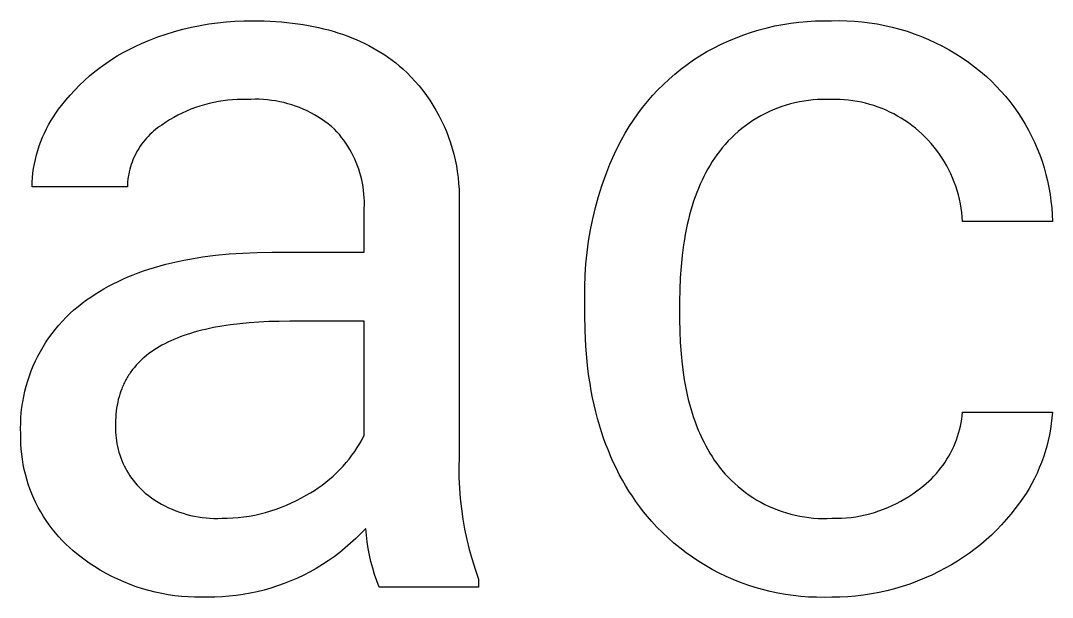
# Model space of a CAD drawing. Header units: millimetres. Extents: x 4001 to 9794, y -321 to 3726.
# Drawn here: x 9613.5 to 9670.7, y 190.9 to 222.9 of the extents above; entities that cross this region are included whole.
import ezdxf

# ---------------------------------------------------------------- set-up
doc = ezdxf.new("R2010")
doc.units = ezdxf.units.MM
doc.header["$MEASUREMENT"] = 0
doc.layers.add('Domyślny', color=7, linetype='Continuous', true_color=0x000000)

msp = doc.modelspace()

# ---------------------------------------------------------------- linework, layer by layer
at = {"layer": 'Domyślny'}
for p, q in [((9622.513, 222.392), (9622.987, 222.506)), ((9622.987, 222.506), (9623.463, 222.604)), ((9623.463, 222.604), (9623.943, 222.686)), ((9623.943, 222.686), (9624.425, 222.752)), ((9624.425, 222.752), (9624.91, 222.803)), ((9624.91, 222.803), (9625.395, 222.837)), ((9625.395, 222.837), (9625.881, 222.856)), ((9625.881, 222.856), (9626.368, 222.858)), ((9626.368, 222.858), (9627.023, 222.848)), ((9627.023, 222.848), (9627.661, 222.817)), ((9627.661, 222.817), (9627.973, 222.793)), ((9627.973, 222.793), (9628.28, 222.765)), ((9628.28, 222.765), (9628.583, 222.731)), ((9628.583, 222.731), (9628.881, 222.692)), ((9628.881, 222.692), (9629.175, 222.648)), ((9629.175, 222.648), (9629.465, 222.598)), ((9629.465, 222.598), (9629.75, 222.543)), ((9629.75, 222.543), (9630.03, 222.484)), ((9630.03, 222.484), (9630.306, 222.419)), ((9630.306, 222.419), (9630.577, 222.348)), ((9654.451, 222.353), (9654.885, 222.468)), ((9654.885, 222.468), (9655.323, 222.569)), ((9655.323, 222.569), (9655.764, 222.655)), ((9655.764, 222.655), (9656.208, 222.727)), ((9656.208, 222.727), (9656.654, 222.783)), ((9656.654, 222.783), (9657.102, 222.825)), ((9657.102, 222.825), (9657.551, 222.851)), ((9657.551, 222.851), (9658, 222.862)), ((9658, 222.862), (9658.449, 222.858)), ((9658.449, 222.858), (9658.875, 222.865)), ((9658.875, 222.865), (9659.3, 222.858)), ((9659.3, 222.858), (9659.725, 222.835)), ((9659.725, 222.835), (9660.149, 222.798)), ((9660.149, 222.798), (9660.571, 222.747)), ((9660.571, 222.747), (9660.991, 222.68)), ((9660.991, 222.68), (9661.409, 222.6)), ((9661.409, 222.6), (9661.823, 222.505)), ((9661.823, 222.505), (9662.234, 222.396)), ((9620.666, 221.783), (9621.12, 221.958)), ((9621.12, 221.958), (9621.579, 222.118)), ((9621.579, 222.118), (9622.044, 222.262)), ((9622.044, 222.262), (9622.513, 222.392)), ((9630.577, 222.348), (9630.844, 222.273)), ((9630.844, 222.273), (9631.107, 222.192)), ((9631.107, 222.192), (9631.365, 222.106)), ((9631.365, 222.106), (9631.618, 222.015)), ((9631.618, 222.015), (9631.867, 221.919)), ((9631.867, 221.919), (9632.111, 221.817)), ((9652.759, 221.747), (9653.174, 221.92)), ((9653.174, 221.92), (9653.594, 222.078)), ((9653.594, 222.078), (9654.02, 222.223)), ((9654.02, 222.223), (9654.451, 222.353)), ((9662.234, 222.396), (9662.641, 222.272)), ((9662.641, 222.272), (9663.044, 222.135)), ((9663.044, 222.135), (9663.442, 221.984)), ((9663.442, 221.984), (9663.834, 221.819)), ((9619.2, 221.093), (9619.533, 221.271)), ((9619.533, 221.271), (9619.873, 221.438)), ((9619.873, 221.438), (9620.217, 221.593)), ((9620.217, 221.593), (9620.666, 221.783)), ((9632.111, 221.817), (9632.351, 221.71)), ((9632.351, 221.71), (9632.587, 221.599)), ((9632.587, 221.599), (9632.818, 221.481)), ((9632.818, 221.481), (9633.044, 221.359)), ((9633.044, 221.359), (9633.266, 221.231)), ((9651.552, 221.147), (9651.947, 221.361)), ((9651.947, 221.361), (9652.35, 221.561)), ((9652.35, 221.561), (9652.759, 221.747)), ((9663.834, 221.819), (9664.22, 221.641)), ((9664.22, 221.641), (9664.6, 221.45)), ((9664.6, 221.45), (9664.973, 221.246)), ((9618.238, 220.492), (9618.551, 220.703)), ((9618.551, 220.703), (9618.872, 220.904)), ((9618.872, 220.904), (9619.2, 221.093)), ((9633.266, 221.231), (9633.483, 221.099)), ((9633.483, 221.099), (9633.696, 220.961)), ((9633.696, 220.961), (9633.905, 220.818)), ((9633.905, 220.818), (9634.109, 220.669)), ((9650.804, 220.684), (9651.163, 220.921)), ((9651.163, 220.921), (9651.552, 221.147)), ((9664.973, 221.246), (9665.339, 221.029)), ((9665.339, 221.029), (9665.697, 220.799)), ((9665.697, 220.799), (9666.047, 220.557)), ((9617.633, 220.039), (9617.931, 220.271)), ((9617.931, 220.271), (9618.238, 220.492)), ((9634.109, 220.669), (9634.308, 220.516)), ((9634.308, 220.516), (9634.503, 220.357)), ((9634.503, 220.357), (9634.694, 220.193)), ((9634.694, 220.193), (9634.933, 219.967)), ((9649.777, 219.904), (9650.11, 220.176)), ((9650.11, 220.176), (9650.453, 220.436)), ((9650.453, 220.436), (9650.804, 220.684)), ((9666.047, 220.557), (9666.388, 220.304)), ((9666.388, 220.304), (9666.721, 220.038)), ((9617.06, 219.546), (9617.342, 219.797)), ((9617.342, 219.797), (9617.633, 220.039)), ((9634.933, 219.967), (9635.164, 219.732)), ((9635.164, 219.732), (9635.386, 219.49)), ((9649.139, 219.327), (9649.453, 219.621)), ((9649.453, 219.621), (9649.777, 219.904)), ((9666.721, 220.038), (9667.044, 219.762)), ((9667.044, 219.762), (9667.321, 219.504)), ((9616.266, 218.736), (9616.521, 219.015)), ((9616.521, 219.015), (9616.786, 219.285)), ((9616.786, 219.285), (9617.06, 219.546)), ((9635.386, 219.49), (9635.601, 219.241)), ((9635.601, 219.241), (9635.807, 218.984)), ((9635.807, 218.984), (9636.004, 218.721)), ((9648.542, 218.707), (9648.836, 219.022)), ((9648.836, 219.022), (9649.139, 219.327)), ((9667.321, 219.504), (9667.588, 219.236)), ((9667.588, 219.236), (9667.847, 218.959)), ((9615.785, 218.153), (9616.02, 218.448)), ((9616.02, 218.448), (9616.266, 218.736)), ((9624.741, 218.42), (9624.48, 218.38)), ((9625.003, 218.452), (9624.741, 218.42)), ((9625.266, 218.474), (9625.003, 218.452)), ((9625.529, 218.488), (9625.266, 218.474)), ((9625.793, 218.492), (9625.529, 218.488)), ((9626.057, 218.488), (9625.793, 218.492)), ((9626.285, 218.5), (9626.057, 218.488)), ((9626.514, 218.505), (9626.285, 218.5)), ((9626.743, 218.502), (9626.514, 218.505)), ((9626.971, 218.491), (9626.743, 218.502)), ((9627.2, 218.472), (9626.971, 218.491)), ((9627.427, 218.445), (9627.2, 218.472)), ((9627.653, 218.41), (9627.427, 218.445)), ((9627.878, 218.368), (9627.653, 218.41)), ((9636.004, 218.721), (9636.191, 218.451)), ((9636.191, 218.451), (9636.37, 218.174)), ((9648.26, 218.383), (9648.542, 218.707)), ((9657.182, 218.44), (9656.93, 218.405)), ((9657.434, 218.467), (9657.182, 218.44)), ((9657.688, 218.486), (9657.434, 218.467)), ((9657.941, 218.495), (9657.688, 218.486)), ((9658.195, 218.496), (9657.941, 218.495)), ((9658.449, 218.488), (9658.195, 218.496)), ((9658.689, 218.49), (9658.449, 218.488)), ((9658.928, 218.484), (9658.689, 218.49)), ((9659.167, 218.471), (9658.928, 218.484)), ((9659.405, 218.449), (9659.167, 218.471)), ((9659.642, 218.419), (9659.405, 218.449)), ((9659.879, 218.381), (9659.642, 218.419)), ((9667.847, 218.959), (9668.095, 218.674)), ((9668.095, 218.674), (9668.334, 218.381)), ((9615.477, 217.741), (9615.627, 217.95)), ((9615.627, 217.95), (9615.785, 218.153)), ((9622.715, 217.85), (9622.476, 217.741)), ((9622.959, 217.952), (9622.715, 217.85)), ((9623.206, 218.045), (9622.959, 217.952)), ((9623.456, 218.129), (9623.206, 218.045)), ((9623.709, 218.205), (9623.456, 218.129)), ((9623.964, 218.272), (9623.709, 218.205)), ((9624.221, 218.33), (9623.964, 218.272)), ((9624.48, 218.38), (9624.221, 218.33)), ((9628.101, 218.318), (9627.878, 218.368)), ((9628.323, 218.26), (9628.101, 218.318)), ((9628.542, 218.194), (9628.323, 218.26)), ((9628.759, 218.121), (9628.542, 218.194)), ((9628.973, 218.04), (9628.759, 218.121)), ((9629.184, 217.952), (9628.973, 218.04)), ((9629.392, 217.857), (9629.184, 217.952)), ((9629.597, 217.754), (9629.392, 217.857)), ((9636.37, 218.174), (9636.539, 217.892)), ((9636.539, 217.892), (9636.698, 217.604)), ((9647.73, 217.706), (9647.989, 218.049)), ((9647.989, 218.049), (9648.26, 218.383)), ((9655.224, 217.917), (9654.992, 217.814)), ((9655.46, 218.011), (9655.224, 217.917)), ((9655.699, 218.098), (9655.46, 218.011)), ((9655.94, 218.176), (9655.699, 218.098)), ((9656.185, 218.246), (9655.94, 218.176)), ((9656.431, 218.308), (9656.185, 218.246)), ((9656.68, 218.36), (9656.431, 218.308)), ((9656.93, 218.405), (9656.68, 218.36)), ((9660.113, 218.335), (9659.879, 218.381)), ((9660.346, 218.281), (9660.113, 218.335)), ((9660.578, 218.219), (9660.346, 218.281)), ((9660.806, 218.15), (9660.578, 218.219)), ((9661.033, 218.072), (9660.806, 218.15)), ((9661.257, 217.987), (9661.033, 218.072)), ((9661.477, 217.895), (9661.257, 217.987)), ((9661.695, 217.795), (9661.477, 217.895)), ((9668.334, 218.381), (9668.563, 218.079)), ((9668.563, 218.079), (9668.781, 217.77)), ((9615.071, 217.087), (9615.199, 217.31)), ((9615.199, 217.31), (9615.334, 217.528)), ((9615.334, 217.528), (9615.477, 217.741)), ((9621.78, 217.363), (9621.558, 217.222)), ((9622.008, 217.497), (9621.78, 217.363)), ((9622.24, 217.623), (9622.008, 217.497)), ((9622.476, 217.741), (9622.24, 217.623)), ((9629.798, 217.645), (9629.597, 217.754)), ((9629.995, 217.529), (9629.798, 217.645)), ((9630.188, 217.406), (9629.995, 217.529)), ((9630.377, 217.276), (9630.188, 217.406)), ((9630.561, 217.14), (9630.377, 217.276)), ((9636.698, 217.604), (9636.847, 217.311)), ((9636.847, 217.311), (9636.987, 217.013)), ((9647.247, 216.994), (9647.482, 217.354)), ((9647.482, 217.354), (9647.73, 217.706)), ((9654.102, 217.324), (9653.891, 217.183)), ((9654.318, 217.458), (9654.102, 217.324)), ((9654.539, 217.584), (9654.318, 217.458)), ((9654.763, 217.703), (9654.539, 217.584)), ((9654.992, 217.814), (9654.763, 217.703)), ((9661.909, 217.688), (9661.695, 217.795)), ((9662.119, 217.574), (9661.909, 217.688)), ((9662.325, 217.452), (9662.119, 217.574)), ((9662.527, 217.324), (9662.325, 217.452)), ((9662.724, 217.189), (9662.527, 217.324)), ((9668.781, 217.77), (9668.988, 217.453)), ((9668.988, 217.453), (9669.185, 217.13)), ((9614.839, 216.629), (9614.951, 216.86)), ((9614.951, 216.86), (9615.071, 217.087)), ((9620.889, 216.736), (9620.784, 216.643)), ((9620.998, 216.826), (9620.889, 216.736)), ((9621.109, 216.912), (9620.998, 216.826)), ((9621.223, 216.994), (9621.109, 216.912)), ((9621.34, 217.073), (9621.223, 216.994)), ((9621.558, 217.222), (9621.34, 217.073)), ((9630.74, 216.997), (9630.561, 217.14)), ((9630.914, 216.849), (9630.74, 216.997)), ((9631.051, 216.701), (9630.914, 216.849)), ((9631.183, 216.549), (9631.051, 216.701)), ((9636.987, 217.013), (9637.116, 216.71)), ((9637.116, 216.71), (9637.234, 216.403)), ((9647.024, 216.626), (9647.247, 216.994)), ((9653.288, 216.717), (9653.099, 216.548)), ((9653.484, 216.879), (9653.288, 216.717)), ((9653.685, 217.034), (9653.484, 216.879)), ((9653.891, 217.183), (9653.685, 217.034)), ((9662.917, 217.047), (9662.724, 217.189)), ((9663.105, 216.899), (9662.917, 217.047)), ((9663.287, 216.744), (9663.105, 216.899)), ((9663.465, 216.584), (9663.287, 216.744)), ((9669.185, 217.13), (9669.37, 216.8)), ((9669.37, 216.8), (9669.544, 216.464)), ((9614.552, 215.914), (9614.639, 216.156)), ((9614.639, 216.156), (9614.735, 216.394)), ((9614.735, 216.394), (9614.839, 216.629)), ((9620.309, 216.126), (9620.224, 216.013)), ((9620.397, 216.235), (9620.309, 216.126)), ((9620.488, 216.342), (9620.397, 216.235)), ((9620.584, 216.446), (9620.488, 216.342)), ((9620.682, 216.546), (9620.584, 216.446)), ((9620.784, 216.643), (9620.682, 216.546)), ((9631.31, 216.392), (9631.183, 216.549)), ((9631.431, 216.231), (9631.31, 216.392)), ((9631.547, 216.066), (9631.431, 216.231)), ((9637.234, 216.403), (9637.342, 216.092)), ((9646.616, 215.869), (9646.813, 216.251)), ((9646.813, 216.251), (9647.024, 216.626)), ((9652.737, 216.191), (9652.566, 216.003)), ((9652.915, 216.372), (9652.737, 216.191)), ((9653.099, 216.548), (9652.915, 216.372)), ((9663.644, 216.41), (9663.465, 216.584)), ((9663.817, 216.23), (9663.644, 216.41)), ((9663.984, 216.044), (9663.817, 216.23)), ((9669.544, 216.464), (9669.707, 216.122)), ((9669.707, 216.122), (9669.857, 215.775)), ((9614.402, 215.423), (9614.473, 215.67)), ((9614.473, 215.67), (9614.552, 215.914)), ((9619.995, 215.659), (9619.927, 215.536)), ((9620.067, 215.78), (9619.995, 215.659)), ((9620.144, 215.898), (9620.067, 215.78)), ((9620.224, 216.013), (9620.144, 215.898)), ((9631.657, 215.898), (9631.547, 216.066)), ((9631.762, 215.725), (9631.657, 215.898)), ((9631.86, 215.55), (9631.762, 215.725)), ((9631.953, 215.371), (9631.86, 215.55)), ((9637.342, 216.092), (9637.439, 215.778)), ((9637.439, 215.778), (9637.526, 215.461)), ((9646.432, 215.481), (9646.616, 215.869)), ((9652.243, 215.611), (9652.108, 215.428)), ((9652.401, 215.81), (9652.243, 215.611)), ((9652.566, 216.003), (9652.401, 215.81)), ((9664.144, 215.853), (9663.984, 216.044)), ((9664.298, 215.656), (9664.144, 215.853)), ((9664.444, 215.453), (9664.298, 215.656)), ((9669.857, 215.775), (9669.996, 215.423)), ((9614.287, 214.923), (9614.34, 215.174)), ((9614.34, 215.174), (9614.402, 215.423)), ((9619.696, 215.023), (9619.649, 214.89)), ((9619.747, 215.154), (9619.696, 215.023)), ((9619.803, 215.283), (9619.747, 215.154)), ((9619.862, 215.411), (9619.803, 215.283)), ((9619.927, 215.536), (9619.862, 215.411)), ((9632.039, 215.189), (9631.953, 215.371)), ((9632.119, 215.004), (9632.039, 215.189)), ((9632.193, 214.816), (9632.119, 215.004)), ((9637.526, 215.461), (9637.601, 215.14)), ((9637.601, 215.14), (9637.666, 214.818)), ((9646.18, 214.899), (9646.432, 215.481)), ((9651.85, 215.049), (9651.727, 214.851)), ((9651.976, 215.241), (9651.85, 215.049)), ((9652.108, 215.428), (9651.976, 215.241)), ((9664.583, 215.246), (9664.444, 215.453)), ((9664.715, 215.034), (9664.583, 215.246)), ((9664.84, 214.818), (9664.715, 215.034)), ((9669.996, 215.423), (9670.122, 215.066)), ((9670.122, 215.066), (9670.237, 214.705)), ((9614.179, 214.16), (9614.206, 214.415)), ((9614.206, 214.415), (9614.242, 214.67)), ((9614.242, 214.67), (9614.287, 214.923)), ((9619.536, 214.484), (9619.508, 214.346)), ((9619.569, 214.621), (9619.536, 214.484)), ((9619.607, 214.756), (9619.569, 214.621)), ((9619.649, 214.89), (9619.607, 214.756)), ((9632.26, 214.626), (9632.193, 214.816)), ((9632.321, 214.434), (9632.26, 214.626)), ((9632.375, 214.24), (9632.321, 214.434)), ((9637.666, 214.818), (9637.72, 214.493)), ((9637.72, 214.493), (9637.762, 214.167)), ((9645.949, 214.309), (9646.18, 214.899)), ((9651.495, 214.442), (9651.385, 214.229)), ((9651.609, 214.649), (9651.495, 214.442)), ((9651.727, 214.851), (9651.609, 214.649)), ((9664.957, 214.597), (9664.84, 214.818)), ((9665.066, 214.372), (9664.957, 214.597)), ((9670.237, 214.705), (9670.338, 214.341)), ((9614.152, 213.647), (9614.161, 213.904)), ((9614.161, 213.904), (9614.179, 214.16)), ((9619.451, 213.928), (9619.441, 213.788)), ((9619.465, 214.068), (9619.451, 213.928)), ((9619.484, 214.208), (9619.465, 214.068)), ((9619.508, 214.346), (9619.484, 214.208)), ((9632.423, 214.045), (9632.375, 214.24)), ((9632.464, 213.847), (9632.423, 214.045)), ((9632.498, 213.649), (9632.464, 213.847)), ((9637.762, 214.167), (9637.794, 213.84)), ((9637.794, 213.84), (9637.814, 213.511)), ((9645.737, 213.711), (9645.949, 214.309)), ((9651.28, 214.012), (9651.178, 213.789)), ((9651.385, 214.229), (9651.28, 214.012)), ((9665.167, 214.144), (9665.066, 214.372)), ((9665.26, 213.912), (9665.167, 214.144)), ((9665.345, 213.678), (9665.26, 213.912)), ((9670.338, 214.341), (9670.428, 213.973)), ((9670.428, 213.973), (9670.504, 213.603)), ((9619.436, 213.647), (9614.152, 213.647)), ((9619.441, 213.788), (9619.436, 213.647)), ((9632.526, 213.449), (9632.498, 213.649)), ((9632.547, 213.249), (9632.526, 213.449)), ((9637.814, 213.511), (9637.823, 213.182)), ((9645.547, 213.106), (9645.737, 213.711)), ((9650.989, 213.329), (9650.901, 213.092)), ((9651.082, 213.562), (9650.989, 213.329)), ((9651.178, 213.789), (9651.082, 213.562)), ((9665.422, 213.44), (9665.345, 213.678)), ((9665.491, 213.2), (9665.422, 213.44)), ((9670.504, 213.603), (9670.568, 213.23)), ((9632.561, 213.048), (9632.547, 213.249)), ((9632.568, 212.846), (9632.561, 213.048)), ((9632.568, 212.645), (9632.568, 212.846)), ((9637.823, 213.182), (9637.82, 212.853)), ((9637.82, 212.853), (9637.82, 198.657)), ((9645.377, 212.496), (9645.547, 213.106)), ((9650.817, 212.849), (9650.738, 212.602)), ((9650.901, 213.092), (9650.817, 212.849)), ((9665.551, 212.957), (9665.491, 213.2)), ((9665.602, 212.713), (9665.551, 212.957)), ((9665.645, 212.467), (9665.602, 212.713)), ((9670.568, 213.23), (9670.619, 212.855)), ((9670.619, 212.855), (9670.658, 212.478)), ((9632.562, 212.444), (9632.568, 212.645)), ((9632.562, 210.019), (9632.562, 212.444)), ((9645.228, 211.88), (9645.377, 212.496)), ((9650.662, 212.349), (9650.591, 212.091)), ((9650.738, 212.602), (9650.662, 212.349)), ((9665.68, 212.22), (9665.645, 212.467)), ((9665.706, 211.971), (9665.68, 212.22)), ((9670.658, 212.478), (9670.683, 212.1)), ((9645.1, 211.259), (9645.228, 211.88)), ((9650.462, 211.561), (9650.404, 211.289)), ((9650.525, 211.829), (9650.462, 211.561)), ((9650.591, 212.091), (9650.525, 211.829)), ((9665.723, 211.722), (9665.706, 211.971)), ((9670.695, 211.722), (9665.723, 211.722)), ((9670.683, 212.1), (9670.695, 211.722)), ((9644.993, 210.634), (9645.1, 211.259)), ((9650.35, 211.011), (9650.301, 210.728)), ((9650.404, 211.289), (9650.35, 211.011)), ((9644.908, 210.006), (9644.993, 210.634)), ((9650.256, 210.44), (9650.178, 209.85)), ((9650.301, 210.728), (9650.256, 210.44)), ((9623.6, 209.761), (9624.324, 209.854)), ((9624.324, 209.854), (9625.07, 209.926)), ((9625.07, 209.926), (9625.839, 209.978)), ((9625.839, 209.978), (9626.632, 210.009)), ((9626.632, 210.009), (9627.448, 210.019)), ((9627.448, 210.019), (9632.562, 210.019)), ((9644.844, 209.375), (9644.908, 210.006)), ((9650.178, 209.85), (9650.118, 209.239)), ((9620.94, 209.182), (9621.252, 209.273)), ((9621.252, 209.273), (9621.57, 209.358)), ((9621.57, 209.358), (9621.894, 209.438)), ((9621.894, 209.438), (9622.224, 209.513)), ((9622.224, 209.513), (9622.559, 209.583)), ((9622.559, 209.583), (9622.901, 209.647)), ((9622.901, 209.647), (9623.6, 209.761)), ((9644.802, 208.743), (9644.844, 209.375)), ((9619.466, 208.653), (9619.749, 208.769)), ((9619.749, 208.769), (9620.038, 208.88)), ((9620.038, 208.88), (9620.333, 208.986)), ((9620.333, 208.986), (9620.634, 209.087)), ((9620.634, 209.087), (9620.94, 209.182)), ((9644.781, 208.109), (9644.802, 208.743)), ((9650.118, 209.239), (9650.075, 208.609)), ((9618.137, 207.995), (9618.391, 208.137)), ((9618.391, 208.137), (9618.651, 208.273)), ((9618.651, 208.273), (9618.917, 208.405)), ((9618.917, 208.405), (9619.189, 208.532)), ((9619.189, 208.532), (9619.466, 208.653)), ((9650.075, 208.609), (9650.049, 207.958)), ((9617.409, 207.538), (9617.646, 207.695)), ((9617.646, 207.695), (9617.889, 207.847)), ((9617.889, 207.847), (9618.137, 207.995)), ((9644.782, 207.475), (9644.781, 208.109)), ((9650.049, 207.958), (9650.041, 207.287)), ((9616.477, 206.823), (9616.704, 207.015)), ((9616.704, 207.015), (9616.938, 207.199)), ((9616.938, 207.199), (9617.178, 207.375)), ((9617.178, 207.375), (9617.409, 207.538)), ((9644.782, 206.592), (9644.782, 207.475)), ((9650.041, 207.287), (9650.041, 206.297)), ((9615.836, 206.203), (9616.043, 206.417)), ((9616.043, 206.417), (9616.256, 206.624)), ((9616.256, 206.624), (9616.477, 206.823)), ((9644.797, 205.692), (9644.782, 206.592)), ((9615.446, 205.754), (9615.637, 205.981)), ((9615.637, 205.981), (9615.836, 206.203)), ((9624.217, 205.841), (9623.773, 205.747)), ((9624.679, 205.924), (9624.217, 205.841)), ((9625.16, 205.995), (9624.679, 205.924)), ((9625.66, 206.056), (9625.16, 205.995)), ((9626.179, 206.106), (9625.66, 206.056)), ((9626.716, 206.145), (9626.179, 206.106)), ((9627.273, 206.173), (9626.716, 206.145)), ((9627.848, 206.189), (9627.273, 206.173)), ((9628.443, 206.195), (9627.848, 206.189)), ((9632.562, 206.195), (9628.443, 206.195)), ((9632.562, 199.877), (9632.562, 206.195)), ((9650.041, 206.297), (9650.049, 205.644)), ((9614.921, 205.032), (9615.088, 205.279)), ((9615.088, 205.279), (9615.263, 205.519)), ((9615.263, 205.519), (9615.446, 205.754)), ((9622.189, 205.26), (9622.012, 205.187)), ((9622.37, 205.33), (9622.189, 205.26)), ((9622.556, 205.398), (9622.37, 205.33)), ((9622.747, 205.463), (9622.556, 205.398)), ((9622.943, 205.525), (9622.747, 205.463)), ((9623.144, 205.585), (9622.943, 205.525)), ((9623.349, 205.641), (9623.144, 205.585)), ((9623.559, 205.695), (9623.349, 205.641)), ((9623.773, 205.747), (9623.559, 205.695)), ((9644.84, 204.817), (9644.797, 205.692)), ((9650.049, 205.644), (9650.075, 205.01)), ((9614.614, 204.523), (9614.763, 204.78)), ((9614.763, 204.78), (9614.921, 205.032)), ((9621.049, 204.689), (9620.906, 204.596)), ((9621.198, 204.779), (9621.049, 204.689)), ((9621.351, 204.866), (9621.198, 204.779)), ((9621.509, 204.95), (9621.351, 204.866)), ((9621.672, 205.032), (9621.509, 204.95)), ((9621.839, 205.11), (9621.672, 205.032)), ((9622.012, 205.187), (9621.839, 205.11)), ((9644.873, 204.389), (9644.84, 204.817)), ((9650.075, 205.01), (9650.118, 204.395)), ((9614.343, 203.994), (9614.474, 204.261)), ((9614.474, 204.261), (9614.614, 204.523)), ((9620.377, 204.198), (9620.257, 204.091)), ((9620.502, 204.302), (9620.377, 204.198)), ((9620.632, 204.402), (9620.502, 204.302)), ((9620.766, 204.501), (9620.632, 204.402)), ((9620.906, 204.596), (9620.766, 204.501)), ((9644.912, 203.966), (9644.873, 204.389)), ((9650.118, 204.395), (9650.177, 203.799)), ((9614.108, 203.447), (9614.221, 203.722)), ((9614.221, 203.722), (9614.343, 203.994)), ((9619.774, 203.578), (9619.727, 203.517)), ((9619.823, 203.638), (9619.774, 203.578)), ((9619.925, 203.755), (9619.823, 203.638)), ((9620.031, 203.87), (9619.925, 203.755)), ((9620.142, 203.982), (9620.031, 203.87)), ((9620.257, 204.091), (9620.142, 203.982)), ((9644.96, 203.55), (9644.912, 203.966)), ((9645.014, 203.139), (9644.96, 203.55)), ((9650.177, 203.799), (9650.254, 203.222)), ((9613.912, 202.885), (9614.005, 203.168)), ((9614.005, 203.168), (9614.108, 203.447)), ((9619.387, 203.009), (9619.35, 202.942)), ((9619.425, 203.075), (9619.387, 203.009)), ((9619.465, 203.14), (9619.425, 203.075)), ((9619.505, 203.205), (9619.465, 203.14)), ((9619.547, 203.269), (9619.505, 203.205)), ((9619.59, 203.332), (9619.547, 203.269)), ((9619.635, 203.394), (9619.59, 203.332)), ((9619.68, 203.456), (9619.635, 203.394)), ((9619.727, 203.517), (9619.68, 203.456)), ((9645.075, 202.735), (9645.014, 203.139)), ((9650.254, 203.222), (9650.299, 202.94)), ((9613.754, 202.312), (9613.828, 202.6)), ((9613.828, 202.6), (9613.912, 202.885)), ((9619.123, 202.455), (9619.069, 202.31)), ((9619.152, 202.527), (9619.123, 202.455)), ((9619.182, 202.598), (9619.152, 202.527)), ((9619.213, 202.668), (9619.182, 202.598)), ((9619.245, 202.737), (9619.213, 202.668)), ((9619.279, 202.806), (9619.245, 202.737)), ((9619.314, 202.874), (9619.279, 202.806)), ((9619.35, 202.942), (9619.314, 202.874)), ((9645.144, 202.337), (9645.075, 202.735)), ((9650.299, 202.94), (9650.348, 202.664)), ((9650.348, 202.664), (9650.402, 202.392)), ((9613.637, 201.728), (9613.691, 202.021)), ((9613.691, 202.021), (9613.754, 202.312)), ((9618.934, 201.858), (9618.899, 201.702)), ((9618.974, 202.012), (9618.934, 201.858)), ((9619.019, 202.162), (9618.974, 202.012)), ((9619.069, 202.31), (9619.019, 202.162)), ((9645.22, 201.944), (9645.144, 202.337)), ((9645.304, 201.558), (9645.22, 201.944)), ((9650.402, 202.392), (9650.459, 202.125)), ((9650.459, 202.125), (9650.521, 201.863)), ((9650.521, 201.863), (9650.588, 201.605)), ((9613.56, 201.139), (9613.594, 201.434)), ((9613.594, 201.434), (9613.637, 201.728)), ((9618.842, 201.381), (9618.821, 201.216)), ((9618.868, 201.543), (9618.842, 201.381)), ((9618.899, 201.702), (9618.868, 201.543)), ((9645.394, 201.178), (9645.304, 201.558)), ((9650.588, 201.605), (9650.658, 201.352)), ((9650.658, 201.352), (9650.733, 201.104)), ((9613.524, 200.545), (9613.537, 200.842)), ((9613.537, 200.842), (9613.56, 201.139)), ((9618.786, 200.706), (9618.783, 200.53)), ((9618.793, 200.879), (9618.786, 200.706)), ((9618.804, 201.049), (9618.793, 200.879)), ((9618.821, 201.216), (9618.804, 201.049)), ((9645.492, 200.804), (9645.394, 201.178)), ((9645.597, 200.435), (9645.492, 200.804)), ((9650.733, 201.104), (9650.812, 200.861)), ((9650.812, 200.861), (9650.895, 200.622)), ((9665.642, 200.565), (9665.676, 200.761)), ((9665.676, 200.761), (9665.703, 200.957)), ((9665.703, 200.957), (9665.723, 201.154)), ((9665.723, 201.154), (9670.695, 201.154)), ((9670.67, 200.836), (9670.635, 200.519)), ((9670.695, 201.154), (9670.67, 200.836)), ((9613.521, 200.247), (9613.524, 200.545)), ((9613.529, 199.95), (9613.521, 200.247)), ((9618.778, 200.369), (9618.777, 200.208)), ((9618.777, 200.208), (9618.783, 200.047)), ((9618.783, 200.53), (9618.778, 200.369)), ((9645.709, 200.073), (9645.597, 200.435)), ((9650.895, 200.622), (9650.983, 200.389)), ((9650.983, 200.389), (9651.075, 200.16)), ((9651.075, 200.16), (9651.171, 199.935)), ((9665.503, 199.988), (9665.556, 200.179)), ((9665.556, 200.179), (9665.602, 200.371)), ((9665.602, 200.371), (9665.642, 200.565)), ((9670.588, 200.204), (9670.531, 199.89)), ((9670.635, 200.519), (9670.588, 200.204)), ((9613.527, 199.667), (9613.529, 199.95)), ((9613.535, 199.384), (9613.527, 199.667)), ((9618.783, 200.047), (9618.793, 199.886)), ((9618.793, 199.886), (9618.809, 199.726)), ((9618.809, 199.726), (9618.831, 199.566)), ((9618.831, 199.566), (9618.858, 199.407)), ((9632.313, 199.419), (9632.441, 199.646)), ((9632.441, 199.646), (9632.562, 199.877)), ((9645.829, 199.717), (9645.709, 200.073)), ((9645.956, 199.367), (9645.829, 199.717)), ((9651.171, 199.935), (9651.271, 199.716)), ((9651.271, 199.716), (9651.376, 199.501)), ((9665.306, 199.428), (9665.378, 199.612)), ((9665.378, 199.612), (9665.444, 199.799)), ((9665.444, 199.799), (9665.503, 199.988)), ((9670.464, 199.578), (9670.386, 199.269)), ((9670.531, 199.89), (9670.464, 199.578)), ((9613.553, 199.102), (9613.535, 199.384)), ((9613.58, 198.82), (9613.553, 199.102)), ((9618.858, 199.407), (9618.89, 199.249)), ((9618.89, 199.249), (9618.927, 199.092)), ((9618.927, 199.092), (9618.97, 198.937)), ((9631.883, 198.765), (9632.033, 198.978)), ((9632.033, 198.978), (9632.177, 199.196)), ((9632.177, 199.196), (9632.313, 199.419)), ((9646.09, 199.023), (9645.956, 199.367)), ((9646.231, 198.685), (9646.09, 199.023)), ((9651.376, 199.501), (9651.485, 199.291)), ((9651.485, 199.291), (9651.598, 199.086)), ((9651.598, 199.086), (9651.716, 198.886)), ((9665.054, 198.89), (9665.144, 199.067)), ((9665.144, 199.067), (9665.228, 199.246)), ((9665.228, 199.246), (9665.306, 199.428)), ((9670.386, 199.269), (9670.298, 198.963)), ((9613.617, 198.54), (9613.58, 198.82)), ((9613.663, 198.261), (9613.617, 198.54)), ((9618.97, 198.937), (9619.018, 198.783)), ((9619.018, 198.783), (9619.071, 198.63)), ((9619.071, 198.63), (9619.129, 198.48)), ((9619.129, 198.48), (9619.192, 198.332)), ((9631.56, 198.355), (9631.725, 198.557)), ((9631.725, 198.557), (9631.883, 198.765)), ((9637.82, 198.657), (9637.807, 198.083)), ((9646.379, 198.353), (9646.231, 198.685)), ((9651.716, 198.886), (9651.837, 198.69)), ((9651.837, 198.69), (9651.963, 198.499)), ((9651.963, 198.499), (9652.094, 198.313)), ((9664.749, 198.381), (9664.856, 198.547)), ((9664.856, 198.547), (9664.958, 198.717)), ((9664.958, 198.717), (9665.054, 198.89)), ((9670.2, 198.66), (9670.091, 198.36)), ((9670.298, 198.963), (9670.2, 198.66)), ((9613.719, 197.984), (9613.663, 198.261)), ((9613.785, 197.709), (9613.719, 197.984)), ((9619.192, 198.332), (9619.26, 198.185)), ((9619.26, 198.185), (9619.333, 198.042)), ((9619.333, 198.042), (9619.411, 197.9)), ((9619.411, 197.9), (9619.494, 197.762)), ((9631.027, 197.783), (9631.211, 197.967)), ((9631.211, 197.967), (9631.389, 198.158)), ((9631.389, 198.158), (9631.56, 198.355)), ((9637.807, 198.083), (9637.813, 197.509)), ((9646.535, 198.027), (9646.379, 198.353)), ((9646.698, 197.707), (9646.535, 198.027)), ((9652.094, 198.313), (9652.228, 198.132)), ((9652.228, 198.132), (9652.388, 197.932)), ((9652.388, 197.932), (9652.554, 197.739)), ((9664.266, 197.754), (9664.394, 197.905)), ((9664.394, 197.905), (9664.518, 198.059)), ((9664.518, 198.059), (9664.636, 198.218)), ((9664.636, 198.218), (9664.749, 198.381)), ((9669.973, 198.064), (9669.845, 197.772)), ((9670.091, 198.36), (9669.973, 198.064)), ((9613.86, 197.436), (9613.785, 197.709)), ((9613.944, 197.166), (9613.86, 197.436)), ((9619.494, 197.762), (9619.581, 197.626)), ((9619.581, 197.626), (9619.672, 197.494)), ((9619.672, 197.494), (9619.768, 197.364)), ((9619.768, 197.364), (9619.869, 197.238)), ((9630.231, 197.109), (9630.438, 197.267)), ((9630.438, 197.267), (9630.64, 197.432)), ((9630.64, 197.432), (9630.837, 197.604)), ((9630.837, 197.604), (9631.027, 197.783)), ((9637.813, 197.509), (9637.838, 196.936)), ((9646.868, 197.393), (9646.698, 197.707)), ((9647.046, 197.085), (9646.868, 197.393)), ((9652.554, 197.739), (9652.727, 197.551)), ((9652.727, 197.551), (9652.907, 197.369)), ((9652.907, 197.369), (9653.092, 197.193)), ((9663.703, 197.198), (9663.85, 197.33)), ((9663.85, 197.33), (9663.993, 197.466)), ((9663.993, 197.466), (9664.132, 197.608)), ((9664.132, 197.608), (9664.266, 197.754)), ((9669.707, 197.485), (9669.559, 197.202)), ((9669.845, 197.772), (9669.707, 197.485)), ((9614.037, 196.899), (9613.944, 197.166)), ((9614.139, 196.635), (9614.037, 196.899)), ((9619.869, 197.238), (9619.973, 197.115)), ((9619.973, 197.115), (9620.082, 196.996)), ((9620.082, 196.996), (9620.194, 196.88)), ((9620.194, 196.88), (9620.311, 196.769)), ((9620.311, 196.769), (9620.431, 196.661)), ((9629.579, 196.677), (9629.801, 196.814)), ((9629.801, 196.814), (9630.018, 196.958)), ((9630.018, 196.958), (9630.231, 197.109)), ((9637.838, 196.936), (9637.881, 196.363)), ((9647.231, 196.783), (9647.046, 197.085)), ((9647.423, 196.488), (9647.231, 196.783)), ((9653.092, 197.193), (9653.284, 197.024)), ((9653.284, 197.024), (9653.481, 196.862)), ((9653.481, 196.862), (9653.683, 196.707)), ((9653.683, 196.707), (9653.891, 196.558)), ((9662.97, 196.632), (9663.185, 196.787)), ((9663.185, 196.787), (9663.394, 196.949)), ((9663.394, 196.949), (9663.551, 197.071)), ((9663.551, 197.071), (9663.703, 197.198)), ((9669.402, 196.924), (9669.236, 196.652)), ((9669.559, 197.202), (9669.402, 196.924)), ((9614.251, 196.375), (9614.139, 196.635)), ((9614.371, 196.119), (9614.251, 196.375)), ((9614.499, 195.867), (9614.371, 196.119)), ((9620.431, 196.661), (9620.602, 196.528)), ((9620.602, 196.528), (9620.778, 196.401)), ((9620.778, 196.401), (9620.958, 196.28)), ((9620.958, 196.28), (9621.142, 196.165)), ((9621.142, 196.165), (9621.33, 196.057)), ((9628.255, 195.995), (9628.536, 196.12)), ((9628.536, 196.12), (9628.813, 196.253)), ((9628.813, 196.253), (9629.085, 196.396)), ((9629.085, 196.396), (9629.352, 196.548)), ((9629.352, 196.548), (9629.579, 196.677)), ((9637.881, 196.363), (9637.944, 195.793)), ((9647.622, 196.198), (9647.423, 196.488)), ((9647.828, 195.914), (9647.622, 196.198)), ((9653.891, 196.558), (9654.104, 196.417)), ((9654.104, 196.417), (9654.322, 196.284)), ((9654.322, 196.284), (9654.544, 196.158)), ((9654.544, 196.158), (9654.77, 196.04)), ((9662.06, 196.089), (9662.295, 196.213)), ((9662.295, 196.213), (9662.525, 196.345)), ((9662.525, 196.345), (9662.75, 196.484)), ((9662.75, 196.484), (9662.97, 196.632)), ((9668.877, 196.125), (9668.642, 195.807)), ((9669.061, 196.386), (9668.877, 196.125)), ((9669.236, 196.652), (9669.061, 196.386)), ((9614.637, 195.62), (9614.499, 195.867)), ((9614.783, 195.377), (9614.637, 195.62)), ((9621.33, 196.057), (9621.521, 195.955)), ((9621.521, 195.955), (9621.716, 195.859)), ((9621.716, 195.859), (9621.914, 195.771)), ((9621.914, 195.771), (9622.115, 195.689)), ((9622.115, 195.689), (9622.318, 195.614)), ((9622.318, 195.614), (9622.525, 195.546)), ((9622.525, 195.546), (9622.733, 195.486)), ((9626.797, 195.518), (9627.094, 195.594)), ((9627.094, 195.594), (9627.389, 195.68)), ((9627.389, 195.68), (9627.681, 195.775)), ((9627.681, 195.775), (9627.97, 195.881)), ((9627.97, 195.881), (9628.255, 195.995)), ((9637.944, 195.793), (9638.025, 195.225)), ((9648.042, 195.636), (9647.828, 195.914)), ((9648.263, 195.365), (9648.042, 195.636)), ((9654.77, 196.04), (9655.001, 195.929)), ((9655.001, 195.929), (9655.235, 195.827)), ((9655.235, 195.827), (9655.472, 195.733)), ((9655.472, 195.733), (9655.713, 195.647)), ((9655.713, 195.647), (9655.956, 195.569)), ((9655.956, 195.569), (9656.202, 195.5)), ((9660.577, 195.523), (9660.832, 195.596)), ((9660.832, 195.596), (9661.084, 195.678)), ((9661.084, 195.678), (9661.333, 195.768)), ((9661.333, 195.768), (9661.579, 195.866)), ((9661.579, 195.866), (9661.822, 195.974)), ((9661.822, 195.974), (9662.06, 196.089)), ((9668.642, 195.807), (9668.397, 195.496)), ((9614.936, 195.14), (9614.783, 195.377)), ((9615.098, 194.908), (9614.936, 195.14)), ((9622.733, 195.486), (9622.943, 195.432)), ((9622.943, 195.432), (9623.155, 195.386)), ((9623.155, 195.386), (9623.368, 195.347)), ((9623.368, 195.347), (9623.583, 195.315)), ((9623.583, 195.315), (9623.798, 195.291)), ((9623.798, 195.291), (9624.015, 195.274)), ((9624.015, 195.274), (9624.231, 195.264)), ((9624.231, 195.264), (9624.448, 195.262)), ((9624.448, 195.262), (9624.665, 195.268)), ((9624.665, 195.268), (9624.972, 195.273)), ((9624.972, 195.273), (9625.279, 195.288)), ((9625.279, 195.288), (9625.585, 195.314)), ((9625.585, 195.314), (9625.891, 195.349)), ((9625.891, 195.349), (9626.194, 195.395)), ((9626.194, 195.395), (9626.496, 195.451)), ((9626.496, 195.451), (9626.797, 195.518)), ((9638.025, 195.225), (9638.125, 194.659)), ((9648.491, 195.099), (9648.263, 195.365)), ((9648.784, 194.783), (9648.491, 195.099)), ((9656.202, 195.5), (9656.45, 195.439)), ((9656.45, 195.439), (9656.7, 195.387)), ((9656.7, 195.387), (9656.952, 195.344)), ((9656.952, 195.344), (9657.205, 195.309)), ((9657.205, 195.309), (9657.459, 195.283)), ((9657.459, 195.283), (9657.713, 195.266)), ((9657.713, 195.266), (9657.969, 195.258)), ((9657.969, 195.258), (9658.224, 195.258)), ((9658.224, 195.258), (9658.479, 195.268)), ((9658.479, 195.268), (9658.744, 195.268)), ((9658.744, 195.268), (9659.009, 195.277)), ((9659.009, 195.277), (9659.274, 195.295)), ((9659.274, 195.295), (9659.537, 195.323)), ((9659.537, 195.323), (9659.8, 195.359)), ((9659.8, 195.359), (9660.061, 195.405)), ((9660.061, 195.405), (9660.32, 195.46)), ((9660.32, 195.46), (9660.577, 195.523)), ((9668.142, 195.194), (9667.877, 194.9)), ((9668.397, 195.496), (9668.142, 195.194)), ((9615.268, 194.682), (9615.098, 194.908)), ((9615.446, 194.461), (9615.268, 194.682)), ((9615.631, 194.247), (9615.446, 194.461)), ((9632.377, 194.427), (9632.098, 194.15)), ((9632.647, 194.713), (9632.377, 194.427)), ((9632.681, 194.34), (9632.647, 194.713)), ((9638.125, 194.659), (9638.243, 194.098)), ((9649.087, 194.477), (9648.784, 194.783)), ((9649.401, 194.182), (9649.087, 194.477)), ((9667.602, 194.615), (9667.319, 194.339)), ((9667.877, 194.9), (9667.602, 194.615)), ((9615.823, 194.04), (9615.631, 194.247)), ((9616.022, 193.839), (9615.823, 194.04)), ((9616.228, 193.645), (9616.022, 193.839)), ((9631.809, 193.883), (9631.512, 193.625)), ((9632.098, 194.15), (9631.809, 193.883)), ((9632.726, 193.969), (9632.681, 194.34)), ((9632.785, 193.6), (9632.726, 193.969)), ((9638.243, 194.098), (9638.38, 193.541)), ((9649.724, 193.897), (9649.401, 194.182)), ((9650.057, 193.624), (9649.724, 193.897)), ((9667.026, 194.073), (9666.724, 193.817)), ((9667.319, 194.339), (9667.026, 194.073)), ((9616.44, 193.458), (9616.228, 193.645)), ((9616.724, 193.226), (9616.44, 193.458)), ((9631.206, 193.378), (9630.892, 193.141)), ((9631.512, 193.625), (9631.206, 193.378)), ((9632.855, 193.233), (9632.785, 193.6)), ((9638.38, 193.541), (9638.536, 192.988)), ((9650.399, 193.362), (9650.057, 193.624)), ((9650.749, 193.112), (9650.399, 193.362)), ((9666.097, 193.334), (9665.772, 193.109)), ((9666.415, 193.57), (9666.097, 193.334)), ((9666.724, 193.817), (9666.415, 193.57)), ((9617.016, 193.003), (9616.724, 193.226)), ((9617.315, 192.791), (9617.016, 193.003)), ((9617.621, 192.589), (9617.315, 192.791)), ((9630.241, 192.7), (9629.905, 192.495)), ((9630.57, 192.915), (9630.241, 192.7)), ((9630.892, 193.141), (9630.57, 192.915)), ((9632.937, 192.868), (9632.855, 193.233)), ((9633.032, 192.507), (9632.937, 192.868)), ((9638.536, 192.988), (9638.709, 192.441)), ((9651.108, 192.874), (9650.749, 193.112)), ((9651.475, 192.648), (9651.108, 192.874)), ((9665.1, 192.691), (9664.754, 192.499)), ((9665.439, 192.894), (9665.1, 192.691)), ((9665.772, 193.109), (9665.439, 192.894)), ((9617.933, 192.397), (9617.621, 192.589)), ((9618.252, 192.216), (9617.933, 192.397)), ((9618.577, 192.046), (9618.252, 192.216)), ((9629.213, 192.122), (9628.858, 191.953)), ((9629.562, 192.303), (9629.213, 192.122)), ((9629.905, 192.495), (9629.562, 192.303)), ((9633.138, 192.148), (9633.032, 192.507)), ((9633.256, 191.794), (9633.138, 192.148)), ((9638.709, 192.441), (9638.9, 191.9)), ((9651.849, 192.435), (9651.475, 192.648)), ((9652.231, 192.235), (9651.849, 192.435)), ((9652.619, 192.048), (9652.231, 192.235)), ((9664.008, 192.124), (9663.607, 191.944)), ((9664.402, 192.318), (9664.008, 192.124)), ((9664.754, 192.499), (9664.402, 192.318)), ((9618.907, 191.887), (9618.577, 192.046)), ((9619.243, 191.739), (9618.907, 191.887)), ((9619.583, 191.603), (9619.243, 191.739)), ((9619.928, 191.478), (9619.583, 191.603)), ((9628.132, 191.65), (9627.762, 191.518)), ((9628.498, 191.795), (9628.132, 191.65)), ((9628.858, 191.953), (9628.498, 191.795)), ((9633.385, 191.443), (9633.256, 191.794)), ((9638.9, 191.9), (9638.9, 191.443)), ((9653.013, 191.874), (9652.619, 192.048)), ((9653.412, 191.714), (9653.013, 191.874)), ((9653.817, 191.568), (9653.412, 191.714)), ((9654.227, 191.435), (9653.817, 191.568)), ((9662.789, 191.625), (9662.372, 191.487)), ((9663.201, 191.778), (9662.789, 191.625)), ((9663.607, 191.944), (9663.201, 191.778)), ((9620.277, 191.364), (9619.928, 191.478)), ((9620.629, 191.263), (9620.277, 191.364)), ((9620.985, 191.173), (9620.629, 191.263)), ((9621.343, 191.096), (9620.985, 191.173)), ((9621.704, 191.031), (9621.343, 191.096)), ((9622.067, 190.978), (9621.704, 191.031)), ((9622.431, 190.937), (9622.067, 190.978)), ((9625.466, 190.989), (9625.075, 190.946)), ((9625.855, 191.045), (9625.466, 190.989)), ((9626.243, 191.113), (9625.855, 191.045)), ((9626.627, 191.195), (9626.243, 191.113)), ((9627.009, 191.29), (9626.627, 191.195)), ((9627.387, 191.398), (9627.009, 191.29)), ((9627.762, 191.518), (9627.387, 191.398)), ((9638.9, 191.443), (9633.385, 191.443)), ((9654.641, 191.316), (9654.227, 191.435)), ((9655.059, 191.212), (9654.641, 191.316)), ((9655.48, 191.122), (9655.059, 191.212)), ((9655.904, 191.046), (9655.48, 191.122)), ((9656.33, 190.984), (9655.904, 191.046)), ((9656.758, 190.938), (9656.33, 190.984)), ((9660.231, 191.011), (9659.795, 190.96)), ((9660.665, 191.077), (9660.231, 191.011)), ((9661.097, 191.158), (9660.665, 191.077)), ((9661.526, 191.253), (9661.097, 191.158)), ((9661.951, 191.363), (9661.526, 191.253)), ((9662.372, 191.487), (9661.951, 191.363)), ((9622.797, 190.908), (9622.431, 190.937)), ((9623.163, 190.892), (9622.797, 190.908)), ((9623.53, 190.888), (9623.163, 190.892)), ((9623.897, 190.897), (9623.53, 190.888)), ((9624.29, 190.9), (9623.897, 190.897)), ((9624.683, 190.916), (9624.29, 190.9)), ((9625.075, 190.946), (9624.683, 190.916)), ((9657.188, 190.905), (9656.758, 190.938)), ((9657.618, 190.888), (9657.188, 190.905)), ((9658.049, 190.885), (9657.618, 190.888)), ((9658.479, 190.897), (9658.049, 190.885)), ((9658.918, 190.903), (9658.479, 190.897)), ((9659.357, 190.924), (9658.918, 190.903)), ((9659.795, 190.96), (9659.357, 190.924))]:
    msp.add_line(p, q, dxfattribs=at)

doc.saveas('drawing.dxf')
